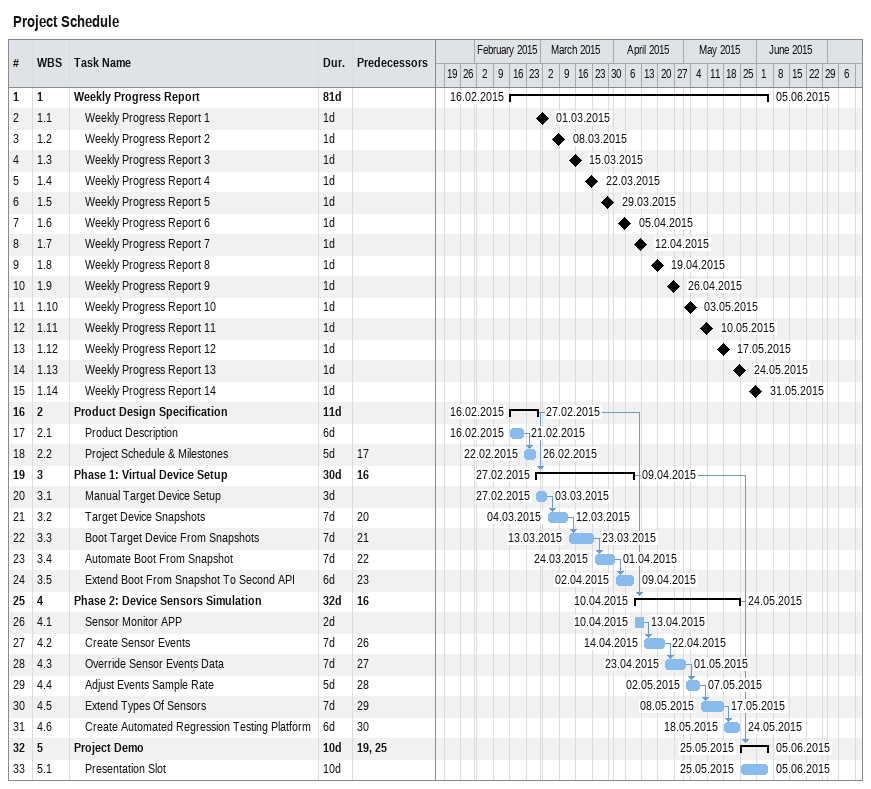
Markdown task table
Project Schedule

| ID | WBS | Task | Duration | Start | Finish | Predecessors |
|---|---|---|---|---|---|---|
| 1 | 1 | **Weekly Progress Report** | 81d | 2015-02-16 | 2015-06-05 |  |
| 2 | 1.1 | Weekly Progress Report 1 | 1d | 2015-03-01 | 2015-03-01 |  |
| 3 | 1.2 | Weekly Progress Report 2 | 1d | 2015-03-08 | 2015-03-08 |  |
| 4 | 1.3 | Weekly Progress Report 3 | 1d | 2015-03-15 | 2015-03-15 |  |
| 5 | 1.4 | Weekly Progress Report 4 | 1d | 2015-03-22 | 2015-03-22 |  |
| 6 | 1.5 | Weekly Progress Report 5 | 1d | 2015-03-29 | 2015-03-29 |  |
| 7 | 1.6 | Weekly Progress Report 6 | 1d | 2015-04-05 | 2015-04-05 |  |
| 8 | 1.7 | Weekly Progress Report 7 | 1d | 2015-04-12 | 2015-04-12 |  |
| 9 | 1.8 | Weekly Progress Report 8 | 1d | 2015-04-19 | 2015-04-19 |  |
| 10 | 1.9 | Weekly Progress Report 9 | 1d | 2015-04-26 | 2015-04-26 |  |
| 11 | 1.10 | Weekly Progress Report 10 | 1d | 2015-05-03 | 2015-05-03 |  |
| 12 | 1.11 | Weekly Progress Report 11 | 1d | 2015-05-10 | 2015-05-10 |  |
| 13 | 1.12 | Weekly Progress Report 12 | 1d | 2015-05-17 | 2015-05-17 |  |
| 14 | 1.13 | Weekly Progress Report 13 | 1d | 2015-05-24 | 2015-05-24 |  |
| 15 | 1.14 | Weekly Progress Report 14 | 1d | 2015-05-31 | 2015-05-31 |  |
| 16 | 2 | **Product Design Specification** | 11d | 2015-02-16 | 2015-02-27 |  |
| 17 | 2.1 | Product Description | 6d | 2015-02-16 | 2015-02-21 |  |
| 18 | 2.2 | Project Schedule & Milestones | 5d | 2015-02-22 | 2015-02-26 | 17 |
| 19 | 3 | **Phase 1: Virtual Device Setup** | 30d | 2015-02-27 | 2015-04-09 | 16 |
| 20 | 3.1 | Manual Target Device Setup | 3d | 2015-02-27 | 2015-03-03 |  |
| 21 | 3.2 | Target Device Snapshots | 7d | 2015-03-04 | 2015-03-12 | 20 |
| 22 | 3.3 | Boot Target Device From Snapshots | 7d | 2015-03-13 | 2015-03-23 | 21 |
| 23 | 3.4 | Automate Boot From Snapshot | 7d | 2015-03-24 | 2015-04-01 | 22 |
| 24 | 3.5 | Extend Boot From Snapshot To Second API | 6d | 2015-04-02 | 2015-04-09 | 23 |
| 25 | 4 | **Phase 2: Device Sensors Simulation** | 32d | 2015-04-10 | 2015-05-24 | 16 |
| 26 | 4.1 | Sensor Monitor APP | 2d | 2015-04-10 | 2015-04-13 |  |
| 27 | 4.2 | Create Sensor Events | 7d | 2015-04-14 | 2015-04-22 | 26 |
| 28 | 4.3 | Override Sensor Events Data | 7d | 2015-04-23 | 2015-05-01 | 27 |
| 29 | 4.4 | Adjust Events Sample Rate | 5d | 2015-05-02 | 2015-05-07 | 28 |
| 30 | 4.5 | Extend Types Of Sensors | 7d | 2015-05-08 | 2015-05-17 | 29 |
| 31 | 4.6 | Create Automated Regression Testing Platform | 6d | 2015-05-18 | 2015-05-24 | 30 |
| 32 | 5 | **Project Demo** | 10d | 2015-05-25 | 2015-06-05 | 19, 25 |
| 33 | 5.1 | Presentation Slot | 10d | 2015-05-25 | 2015-06-05 |  |
